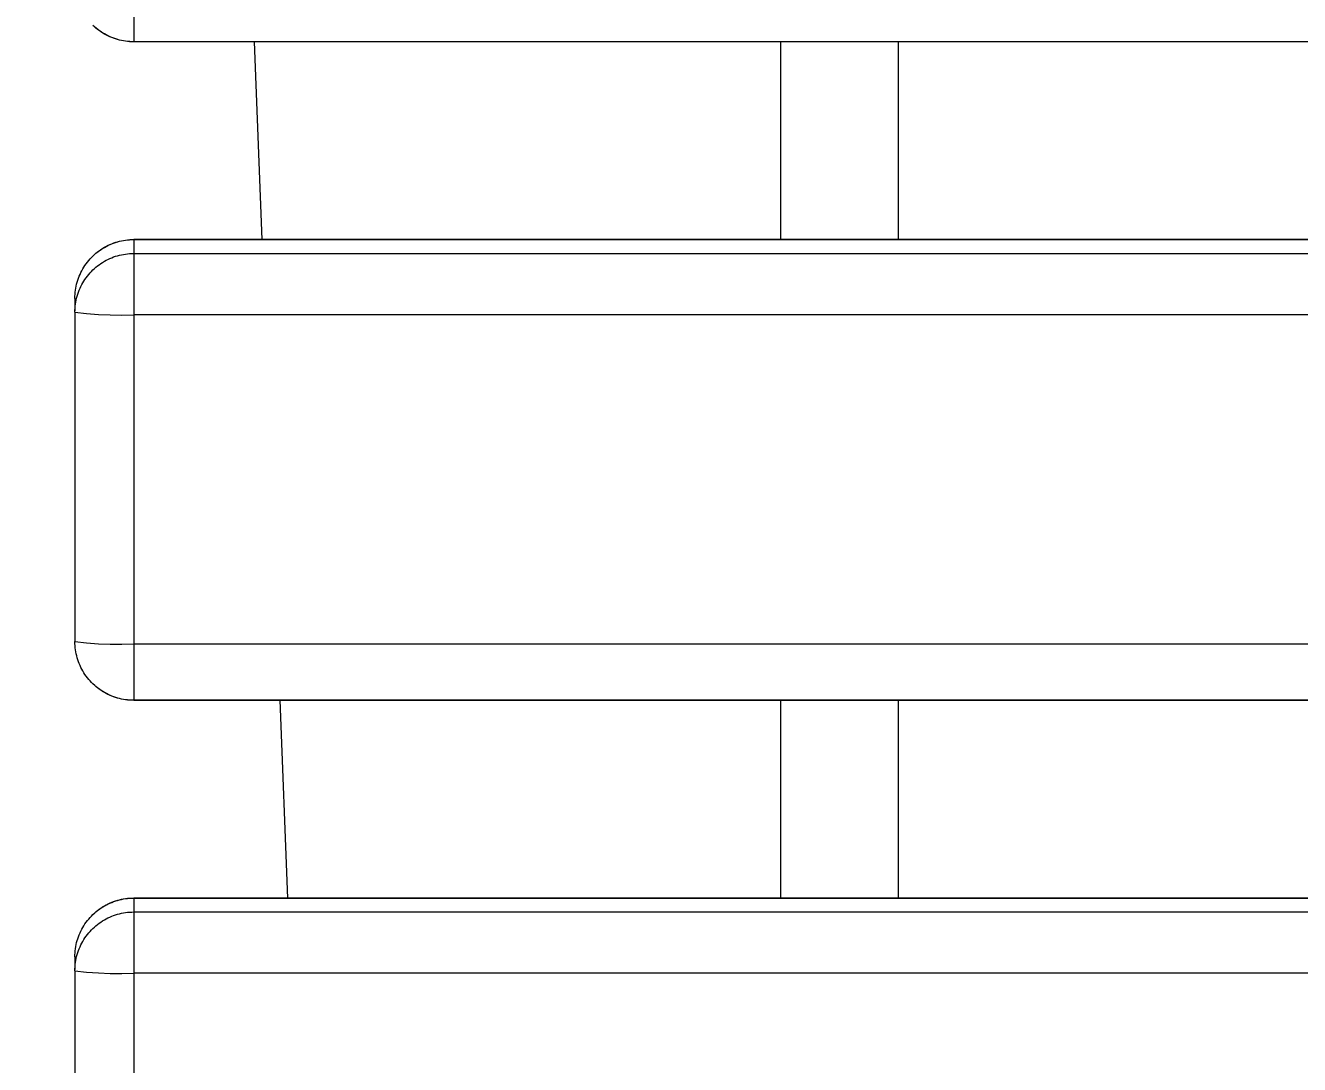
# Model space of a CAD drawing. Header units: inches. Extents: x -16 to 183, y -17 to 123.
# Drawn here: x -7.849 to -3.586, y 73.755 to 77.23 of the extents above; entities that cross this region are included whole.
import ezdxf

# ---------------------------------------------------------------- set-up
doc = ezdxf.new("R2010")
doc.units = ezdxf.units.IN
doc.layers.add('ZANO_R', color=7, linetype='Continuous', lineweight=0)
doc.layers.add('ZANO_W', color=1, linetype='Continuous', lineweight=0)
doc.styles.get("Standard").update_dxf_attribs({"font": 'arial.ttf'})
doc.dimstyles.new('amerykanie', dxfattribs={"dimtxt": 50, "dimasz": 50, "dimexe": 0.5, "dimexo": 0.5, "dimgap": 1, "dimtad": 1, "dimdec": 0, "dimzin": 0, "dimlunit": 5, "dimtxsty": 'Standard', "dimcen": 0.09, "dimclrd": 1, "dimclre": 1, "dimclrt": 1, "dimazin": 0, "dimtfac": 1, "dimtdec": 0, "dimtmove": 0, "dimatfit": 3, "dimfxl": 1, "dimtzin": 0, "dimarcsym": 1})

# ---------------------------------------------------------------- blocks, each defined once
blk = doc.blocks.new('*D364')
at = {"layer": 'ZANO_W', "color": 1, "lineweight": -2}
for p, q in [((-7.9868, 87.528), (-12.7753, 87.528)), ((-12.2753, 86.528), (-12.2753, 37.0563)), ((-7.9868, 36.0563), (-12.7753, 36.0563))]:
    blk.add_line(p, q, dxfattribs=at)
at = {"layer": 'ZANO_W', "color": 1}
for points in [[(-12.1087, 86.528), (-12.442, 86.528), (-12.2753, 87.528)], [(-12.442, 37.0563), (-12.1087, 37.0563), (-12.2753, 36.0563)]]:
    blk.add_solid(points, dxfattribs=at)
at = {"layer": 'ZANO_W', "color": 1, "insert": (-13.6155, 61.7922), "char_height": 1.625, "attachment_point": 5, "rotation": 90}
blk.add_mtext('51 1/2', dxfattribs=at)

msp = doc.modelspace()

# ---------------------------------------------------------------- linework, layer by layer
at = {"layer": 'ZANO_R'}
for p, q in [((-7.48676, 77.36389), (-7.48676, 77.17542)), ((-7.61841, 77.22586), (-7.62344, 77.23054)), ((-7.61729, 77.22499), (-7.6223, 77.22958)), ((-7.61323, 77.22136), (-7.61841, 77.22586)), ((-7.61213, 77.22058), (-7.61729, 77.22499)), ((-7.60789, 77.21704), (-7.61323, 77.22136)), ((-7.60681, 77.21634), (-7.61213, 77.22058)), ((-7.6024, 77.21291), (-7.60789, 77.21704)), ((-7.60136, 77.2123), (-7.60681, 77.21634)), ((-7.59678, 77.20897), (-7.6024, 77.21291)), ((-7.59576, 77.20844), (-7.60136, 77.2123)), ((-7.59102, 77.20523), (-7.59678, 77.20897)), ((-7.59004, 77.20478), (-7.59576, 77.20844)), ((-7.58513, 77.2017), (-7.59102, 77.20523)), ((-7.58419, 77.20131), (-7.59004, 77.20478)), ((-7.57912, 77.19837), (-7.58513, 77.2017)), ((-7.57823, 77.19806), (-7.58419, 77.20131)), ((-7.573, 77.19525), (-7.57912, 77.19837)), ((-7.57216, 77.195), (-7.57823, 77.19806)), ((-7.56678, 77.19235), (-7.573, 77.19525)), ((-7.56599, 77.19216), (-7.57216, 77.195)), ((-7.56046, 77.18967), (-7.56678, 77.19235)), ((-7.55972, 77.18954), (-7.56599, 77.19216)), ((-7.55404, 77.18721), (-7.56046, 77.18967)), ((-7.55337, 77.18713), (-7.55972, 77.18954)), ((-7.54755, 77.18498), (-7.55404, 77.18721)), ((-7.54693, 77.18494), (-7.55337, 77.18713)), ((-7.54098, 77.18297), (-7.54755, 77.18498)), ((-7.54043, 77.18298), (-7.54693, 77.18494)), ((-7.53435, 77.1812), (-7.54098, 77.18297)), ((-7.53386, 77.18124), (-7.54043, 77.18298)), ((-7.52766, 77.17965), (-7.53435, 77.1812)), ((-7.52724, 77.17973), (-7.53386, 77.18124)), ((-7.52092, 77.17834), (-7.52766, 77.17965)), ((-7.52056, 77.17845), (-7.52724, 77.17973)), ((-7.51414, 77.17727), (-7.52092, 77.17834)), ((-7.51385, 77.1774), (-7.52056, 77.17845)), ((-7.50732, 77.17643), (-7.51414, 77.17727)), ((-7.5071, 77.17658), (-7.51385, 77.1774)), ((-7.50048, 77.17583), (-7.50732, 77.17643)), ((-7.50034, 77.176), (-7.5071, 77.17658)), ((-7.49362, 77.17547), (-7.50048, 77.17583)), ((-7.49355, 77.17565), (-7.50034, 77.176)), ((-7.48676, 77.17535), (-7.49362, 77.17547)), ((-7.48676, 77.17553), (-7.49355, 77.17565)), ((62.98564, 77.17553), (-7.48676, 77.17553)), ((62.98564, 77.17535), (-7.48676, 77.17535)), ((-7.08362, 77.17553), (-7.05783, 76.51405)), ((-5.3214, 76.51405), (-5.3214, 77.17553)), ((-4.9277, 76.51405), (-4.9277, 77.17553)), ((-7.60243, 76.47652), (-7.5968, 76.48046)), ((-7.60142, 76.47738), (-7.59582, 76.48125)), ((-7.5968, 76.48046), (-7.59104, 76.4842)), ((-7.59582, 76.48125), (-7.5901, 76.48492)), ((-7.59104, 76.4842), (-7.58515, 76.48773)), ((-7.5901, 76.48492), (-7.58425, 76.48839)), ((-7.58515, 76.48773), (-7.57914, 76.49106)), ((-7.58425, 76.48839), (-7.57829, 76.49165)), ((-7.57914, 76.49106), (-7.57302, 76.49418)), ((-7.57829, 76.49165), (-7.57221, 76.49471)), ((-7.57302, 76.49418), (-7.56679, 76.49708)), ((-7.57221, 76.49471), (-7.56604, 76.49756)), ((-7.56679, 76.49708), (-7.56047, 76.49976)), ((-7.56604, 76.49756), (-7.55977, 76.50019)), ((-7.56047, 76.49976), (-7.55406, 76.50222)), ((-7.55977, 76.50019), (-7.55341, 76.5026)), ((-7.55406, 76.50222), (-7.54756, 76.50445)), ((-7.55341, 76.5026), (-7.54697, 76.50479)), ((-7.54756, 76.50445), (-7.541, 76.50645)), ((-7.54697, 76.50479), (-7.54047, 76.50676)), ((-7.541, 76.50645), (-7.53436, 76.50823)), ((-7.54047, 76.50676), (-7.53389, 76.5085)), ((-7.53436, 76.50823), (-7.52767, 76.50977)), ((-7.53389, 76.5085), (-7.52726, 76.51001)), ((-7.52767, 76.50977), (-7.52093, 76.51108)), ((-7.52726, 76.51001), (-7.52059, 76.5113)), ((-7.52093, 76.51108), (-7.51414, 76.51215)), ((-7.52059, 76.5113), (-7.51387, 76.51235)), ((-7.51414, 76.51215), (-7.50732, 76.51298)), ((-7.51387, 76.51235), (-7.50712, 76.51317)), ((-7.50732, 76.51298), (-7.50048, 76.51358)), ((-7.50712, 76.51317), (-7.50035, 76.51376)), ((-7.50048, 76.51358), (-7.49362, 76.51393)), ((-7.50035, 76.51376), (-7.49356, 76.51411)), ((-7.49362, 76.51393), (-7.48676, 76.51405)), ((-7.49356, 76.51411), (-7.48676, 76.51423)), ((-7.48676, 76.51423), (62.98564, 76.51423)), ((-7.48676, 76.51405), (-7.48676, 76.51417)), ((62.98564, 76.51405), (-7.48676, 76.51405)), ((-7.48676, 76.51405), (-7.48676, 76.4675)), ((-7.64598, 76.43301), (-7.64184, 76.4385)), ((-7.64184, 76.4385), (-7.63752, 76.44383)), ((-7.63752, 76.44383), (-7.63301, 76.44901)), ((-7.63301, 76.44901), (-7.62832, 76.45403)), ((-7.62832, 76.45403), (-7.62346, 76.45889)), ((-7.62346, 76.45889), (-7.61844, 76.46357)), ((-7.62236, 76.46007), (-7.61736, 76.46467)), ((-7.61844, 76.46357), (-7.61325, 76.46807)), ((-7.61736, 76.46467), (-7.61219, 76.46909)), ((-7.61325, 76.46807), (-7.60791, 76.47239)), ((-7.61219, 76.46909), (-7.60688, 76.47333)), ((-7.60791, 76.47239), (-7.60243, 76.47652)), ((-7.60688, 76.47333), (-7.60142, 76.47738)), ((-7.5968, 76.43391), (-7.59104, 76.43765)), ((-7.59104, 76.43765), (-7.58515, 76.44118)), ((-7.58515, 76.44118), (-7.57914, 76.44451)), ((-7.57914, 76.44451), (-7.57302, 76.44763)), ((-7.57302, 76.44763), (-7.56679, 76.45053)), ((-7.56679, 76.45053), (-7.56047, 76.45321)), ((-7.56047, 76.45321), (-7.55406, 76.45567)), ((-7.55406, 76.45567), (-7.54756, 76.4579)), ((-7.54756, 76.4579), (-7.541, 76.4599)), ((-7.541, 76.4599), (-7.53436, 76.46168)), ((-7.53436, 76.46168), (-7.52767, 76.46322)), ((-7.52767, 76.46322), (-7.52093, 76.46453)), ((-7.52093, 76.46453), (-7.51414, 76.4656)), ((-7.51414, 76.4656), (-7.50732, 76.46643)), ((-7.50732, 76.46643), (-7.50048, 76.46703)), ((-7.50048, 76.46703), (-7.49362, 76.46738)), ((-7.49362, 76.46738), (-7.48676, 76.4675)), ((-7.48676, 76.4675), (62.98564, 76.4675)), ((-7.48676, 76.4675), (-7.48676, 76.26251)), ((-7.66925, 76.39108), (-7.66656, 76.3974)), ((-7.66656, 76.3974), (-7.66365, 76.40362)), ((-7.66365, 76.40362), (-7.66053, 76.40974)), ((-7.66053, 76.40974), (-7.6572, 76.41575)), ((-7.6572, 76.41575), (-7.65366, 76.42163)), ((-7.65366, 76.42163), (-7.64992, 76.42739)), ((-7.64992, 76.42739), (-7.64598, 76.43301)), ((-7.64184, 76.39195), (-7.63752, 76.39728)), ((-7.63752, 76.39728), (-7.63301, 76.40246)), ((-7.63301, 76.40246), (-7.62832, 76.40748)), ((-7.62832, 76.40748), (-7.62346, 76.41234)), ((-7.62346, 76.41234), (-7.61844, 76.41702)), ((-7.61844, 76.41702), (-7.61325, 76.42152)), ((-7.61325, 76.42152), (-7.60791, 76.42584)), ((-7.60791, 76.42584), (-7.60243, 76.42997)), ((-7.60243, 76.42997), (-7.5968, 76.43391)), ((-7.68168, 76.34476), (-7.6806, 76.35154)), ((-7.6806, 76.35154), (-7.67929, 76.35828)), ((-7.67929, 76.35828), (-7.67774, 76.36498)), ((-7.67774, 76.36498), (-7.67596, 76.37161)), ((-7.67596, 76.37161), (-7.67395, 76.37818)), ((-7.67395, 76.37818), (-7.67171, 76.38467)), ((-7.67171, 76.38467), (-7.66925, 76.39108)), ((-7.66656, 76.35085), (-7.66365, 76.35707)), ((-7.66365, 76.35707), (-7.66053, 76.36319)), ((-7.66053, 76.36319), (-7.6572, 76.3692)), ((-7.6572, 76.3692), (-7.65366, 76.37508)), ((-7.65366, 76.37508), (-7.64992, 76.38084)), ((-7.64992, 76.38084), (-7.64598, 76.38646)), ((-7.64598, 76.38646), (-7.64184, 76.39195)), ((-7.68361, 76.31738), (-7.68348, 76.32424)), ((-7.68361, 76.31738), (-7.68361, 76.27519)), ((-7.68348, 76.32424), (-7.68312, 76.3311)), ((-7.68312, 76.3311), (-7.68252, 76.33794)), ((-7.68252, 76.33794), (-7.68168, 76.34476)), ((-7.6806, 76.30499), (-7.67929, 76.31173)), ((-7.67929, 76.31173), (-7.67774, 76.31843)), ((-7.67774, 76.31843), (-7.67596, 76.32506)), ((-7.67596, 76.32506), (-7.67395, 76.33163)), ((-7.67395, 76.33163), (-7.67171, 76.33812)), ((-7.67171, 76.33812), (-7.66925, 76.34453)), ((-7.66925, 76.34453), (-7.66656, 76.35085)), ((-7.68361, 76.27083), (-7.68348, 76.27769)), ((-7.68361, 76.27083), (-7.64439, 76.26652)), ((-7.68361, 76.27064), (-7.68361, 75.21618)), ((-7.68348, 76.27769), (-7.68312, 76.28455)), ((-7.68312, 76.28455), (-7.68252, 76.29139)), ((-7.68252, 76.29139), (-7.68168, 76.29821)), ((-7.68168, 76.29821), (-7.6806, 76.30499)), ((-7.64439, 76.26652), (-7.60506, 76.26353)), ((-7.60506, 76.26353), (-7.56564, 76.26186)), ((-7.56564, 76.26186), (-7.52619, 76.26152)), ((-7.52619, 76.26152), (-7.48676, 76.26251)), ((62.98564, 76.26251), (-7.48676, 76.26251)), ((-7.48676, 76.26251), (-7.48676, 75.16114)), ((-7.68361, 75.21618), (-7.68361, 75.16945)), ((-7.68361, 75.16945), (-7.64439, 75.16514)), ((-7.68348, 75.1624), (-7.68361, 75.16926)), ((-7.68311, 75.15554), (-7.68348, 75.1624)), ((-7.64439, 75.16514), (-7.60506, 75.16215)), ((-7.60506, 75.16215), (-7.56564, 75.16048)), ((-7.56564, 75.16048), (-7.52619, 75.16015)), ((-7.52619, 75.16015), (-7.48676, 75.16114)), ((-7.48676, 75.16114), (62.98564, 75.16114)), ((-7.48676, 75.16114), (-7.48676, 74.97266)), ((-7.68251, 75.1487), (-7.68311, 75.15554)), ((-7.68167, 75.14189), (-7.68251, 75.1487)), ((-7.68059, 75.1351), (-7.68167, 75.14189)), ((-7.67927, 75.12836), (-7.68059, 75.1351)), ((-7.67772, 75.12167), (-7.67927, 75.12836)), ((-7.67594, 75.11504), (-7.67772, 75.12167)), ((-7.67393, 75.10848), (-7.67594, 75.11504)), ((-7.67169, 75.10199), (-7.67393, 75.10848)), ((-7.66922, 75.09558), (-7.67169, 75.10199)), ((-7.66653, 75.08926), (-7.66922, 75.09558)), ((-7.66363, 75.08304), (-7.66653, 75.08926)), ((-7.66051, 75.07692), (-7.66363, 75.08304)), ((-7.65717, 75.07092), (-7.66051, 75.07692)), ((-7.65363, 75.06503), (-7.65717, 75.07092)), ((-7.64989, 75.05928), (-7.65363, 75.06503)), ((-7.64595, 75.05365), (-7.64989, 75.05928)), ((-7.64181, 75.04817), (-7.64595, 75.05365)), ((-7.63749, 75.04284), (-7.64181, 75.04817)), ((-7.63298, 75.03766), (-7.63749, 75.04284)), ((-7.62829, 75.03264), (-7.63298, 75.03766)), ((-7.62344, 75.02778), (-7.62829, 75.03264)), ((-7.61841, 75.0231), (-7.62344, 75.02778)), ((-7.61729, 75.02224), (-7.6223, 75.02683)), ((-7.61323, 75.0186), (-7.61841, 75.0231)), ((-7.61213, 75.01782), (-7.61729, 75.02224)), ((-7.60789, 75.01428), (-7.61323, 75.0186)), ((-7.60681, 75.01359), (-7.61213, 75.01782)), ((-7.6024, 75.01015), (-7.60789, 75.01428)), ((-7.60136, 75.00954), (-7.60681, 75.01359)), ((-7.59678, 75.00621), (-7.6024, 75.01015)), ((-7.59576, 75.00568), (-7.60136, 75.00954)), ((-7.59102, 75.00248), (-7.59678, 75.00621)), ((-7.59004, 75.00202), (-7.59576, 75.00568)), ((-7.58513, 74.99894), (-7.59102, 75.00248)), ((-7.58419, 74.99856), (-7.59004, 75.00202)), ((-7.57912, 74.99561), (-7.58513, 74.99894)), ((-7.57823, 74.9953), (-7.58419, 74.99856)), ((-7.573, 74.9925), (-7.57912, 74.99561)), ((-7.57216, 74.99225), (-7.57823, 74.9953)), ((-7.56678, 74.9896), (-7.573, 74.9925)), ((-7.56599, 74.98941), (-7.57216, 74.99225)), ((-7.56046, 74.98692), (-7.56678, 74.9896)), ((-7.55972, 74.98678), (-7.56599, 74.98941)), ((-7.55404, 74.98446), (-7.56046, 74.98692)), ((-7.55337, 74.98438), (-7.55972, 74.98678)), ((-7.54755, 74.98222), (-7.55404, 74.98446)), ((-7.54693, 74.98219), (-7.55337, 74.98438)), ((-7.54098, 74.98021), (-7.54755, 74.98222)), ((-7.54043, 74.98022), (-7.54693, 74.98219)), ((-7.53435, 74.97844), (-7.54098, 74.98021)), ((-7.53386, 74.97849), (-7.54043, 74.98022)), ((-7.52766, 74.97689), (-7.53435, 74.97844)), ((-7.52724, 74.97698), (-7.53386, 74.97849)), ((-7.52092, 74.97559), (-7.52766, 74.97689)), ((-7.52056, 74.97569), (-7.52724, 74.97698)), ((-7.51414, 74.97451), (-7.52092, 74.97559)), ((-7.51385, 74.97464), (-7.52056, 74.97569)), ((-7.50732, 74.97368), (-7.51414, 74.97451)), ((-7.5071, 74.97383), (-7.51385, 74.97464)), ((-7.50048, 74.97308), (-7.50732, 74.97368)), ((-7.50034, 74.97324), (-7.5071, 74.97383)), ((-7.49362, 74.97272), (-7.50048, 74.97308)), ((-7.49355, 74.97289), (-7.50034, 74.97324)), ((-7.48676, 74.9726), (-7.49362, 74.97272)), ((-7.48676, 74.97277), (-7.49355, 74.97289)), ((62.98564, 74.97277), (-7.48676, 74.97277)), ((62.98564, 74.9726), (-7.48676, 74.9726)), ((-6.99775, 74.97277), (-6.97197, 74.31129)), ((-5.3214, 74.31129), (-5.3214, 74.97277)), ((-4.9277, 74.31129), (-4.9277, 74.97277)), ((-7.541, 74.3037), (-7.53436, 74.30547)), ((-7.54047, 74.304), (-7.53389, 74.30574)), ((-7.53436, 74.30547), (-7.52767, 74.30701)), ((-7.53389, 74.30574), (-7.52726, 74.30726)), ((-7.52767, 74.30701), (-7.52093, 74.30832)), ((-7.52726, 74.30726), (-7.52059, 74.30854)), ((-7.52093, 74.30832), (-7.51414, 74.30939)), ((-7.52059, 74.30854), (-7.51387, 74.30959)), ((-7.51414, 74.30939), (-7.50732, 74.31023)), ((-7.51387, 74.30959), (-7.50712, 74.31041)), ((-7.50732, 74.31023), (-7.50048, 74.31082)), ((-7.50712, 74.31041), (-7.50035, 74.311)), ((-7.50048, 74.31082), (-7.49362, 74.31118)), ((-7.50035, 74.311), (-7.49356, 74.31135)), ((-7.49362, 74.31118), (-7.48676, 74.31129)), ((-7.49356, 74.31135), (-7.48676, 74.31147)), ((-7.48676, 74.31147), (62.98564, 74.31147)), ((-7.48676, 74.31129), (-7.48676, 74.31141)), ((62.98564, 74.31129), (-7.48676, 74.31129)), ((-7.48676, 74.31129), (-7.48676, 74.26474)), ((-7.61844, 74.26081), (-7.61325, 74.26532)), ((-7.61736, 74.26191), (-7.61219, 74.26633)), ((-7.61325, 74.26532), (-7.60791, 74.26964)), ((-7.61219, 74.26633), (-7.60688, 74.27057)), ((-7.60791, 74.26964), (-7.60243, 74.27377)), ((-7.60688, 74.27057), (-7.60142, 74.27463)), ((-7.60243, 74.27377), (-7.5968, 74.2777)), ((-7.60142, 74.27463), (-7.59582, 74.27849)), ((-7.5968, 74.2777), (-7.59104, 74.28144)), ((-7.59582, 74.27849), (-7.5901, 74.28216)), ((-7.59104, 74.28144), (-7.58515, 74.28498)), ((-7.5901, 74.28216), (-7.58425, 74.28563)), ((-7.58515, 74.28498), (-7.57914, 74.2883)), ((-7.58425, 74.28563), (-7.57829, 74.2889)), ((-7.57914, 74.2883), (-7.57302, 74.29142)), ((-7.57829, 74.2889), (-7.57221, 74.29195)), ((-7.57302, 74.29142), (-7.56679, 74.29432)), ((-7.57221, 74.29195), (-7.56604, 74.2948)), ((-7.56679, 74.29432), (-7.56047, 74.297)), ((-7.56604, 74.2948), (-7.55977, 74.29743)), ((-7.56047, 74.297), (-7.55406, 74.29946)), ((-7.55977, 74.29743), (-7.55341, 74.29984)), ((-7.55406, 74.29946), (-7.54756, 74.30169)), ((-7.55341, 74.29984), (-7.54697, 74.30203)), ((-7.54756, 74.30169), (-7.541, 74.3037)), ((-7.54697, 74.30203), (-7.54047, 74.304)), ((-7.52093, 74.26177), (-7.51414, 74.26284)), ((-7.51414, 74.26284), (-7.50732, 74.26368)), ((-7.50732, 74.26368), (-7.50048, 74.26427)), ((-7.50048, 74.26427), (-7.49362, 74.26463)), ((-7.49362, 74.26463), (-7.48676, 74.26474)), ((-7.48676, 74.26474), (62.98564, 74.26474)), ((-7.48676, 74.26474), (-7.48676, 74.05976)), ((-7.65366, 74.21888), (-7.64992, 74.22463)), ((-7.64992, 74.22463), (-7.64598, 74.23026)), ((-7.64598, 74.23026), (-7.64184, 74.23574)), ((-7.64184, 74.23574), (-7.63752, 74.24108)), ((-7.63752, 74.24108), (-7.63301, 74.24626)), ((-7.63301, 74.24626), (-7.62832, 74.25128)), ((-7.62832, 74.25128), (-7.62346, 74.25613)), ((-7.62346, 74.25613), (-7.61844, 74.26081)), ((-7.62236, 74.25731), (-7.61736, 74.26191)), ((-7.61325, 74.21877), (-7.60791, 74.22309)), ((-7.60791, 74.22309), (-7.60243, 74.22722)), ((-7.60243, 74.22722), (-7.5968, 74.23115)), ((-7.5968, 74.23115), (-7.59104, 74.23489)), ((-7.59104, 74.23489), (-7.58515, 74.23843)), ((-7.58515, 74.23843), (-7.57914, 74.24175)), ((-7.57914, 74.24175), (-7.57302, 74.24487)), ((-7.57302, 74.24487), (-7.56679, 74.24777)), ((-7.56679, 74.24777), (-7.56047, 74.25045)), ((-7.56047, 74.25045), (-7.55406, 74.25291)), ((-7.55406, 74.25291), (-7.54756, 74.25514)), ((-7.54756, 74.25514), (-7.541, 74.25715)), ((-7.541, 74.25715), (-7.53436, 74.25892)), ((-7.53436, 74.25892), (-7.52767, 74.26046)), ((-7.52767, 74.26046), (-7.52093, 74.26177)), ((-7.67395, 74.17542), (-7.67171, 74.18191)), ((-7.67171, 74.18191), (-7.66925, 74.18832)), ((-7.66925, 74.18832), (-7.66656, 74.19464)), ((-7.66656, 74.19464), (-7.66365, 74.20087)), ((-7.66365, 74.20087), (-7.66053, 74.20698)), ((-7.66053, 74.20698), (-7.6572, 74.21299)), ((-7.6572, 74.21299), (-7.65366, 74.21888)), ((-7.65366, 74.17233), (-7.64992, 74.17808)), ((-7.64992, 74.17808), (-7.64598, 74.18371)), ((-7.64598, 74.18371), (-7.64184, 74.18919)), ((-7.64184, 74.18919), (-7.63752, 74.19453)), ((-7.63752, 74.19453), (-7.63301, 74.19971)), ((-7.63301, 74.19971), (-7.62832, 74.20473)), ((-7.62832, 74.20473), (-7.62346, 74.20958)), ((-7.62346, 74.20958), (-7.61844, 74.21426)), ((-7.61844, 74.21426), (-7.61325, 74.21877)), ((-7.68312, 74.12835), (-7.68252, 74.13519)), ((-7.68252, 74.13519), (-7.68168, 74.142)), ((-7.68168, 74.142), (-7.6806, 74.14879)), ((-7.6806, 74.14879), (-7.67929, 74.15553)), ((-7.67929, 74.15553), (-7.67774, 74.16222)), ((-7.67774, 74.16222), (-7.67596, 74.16885)), ((-7.67596, 74.16885), (-7.67395, 74.17542)), ((-7.67395, 74.12887), (-7.67171, 74.13536)), ((-7.67171, 74.13536), (-7.66925, 74.14177)), ((-7.66925, 74.14177), (-7.66656, 74.14809)), ((-7.66656, 74.14809), (-7.66365, 74.15432)), ((-7.66365, 74.15432), (-7.66053, 74.16043)), ((-7.66053, 74.16043), (-7.6572, 74.16644)), ((-7.6572, 74.16644), (-7.65366, 74.17233)), ((-7.68361, 74.11462), (-7.68348, 74.12149)), ((-7.68361, 74.11462), (-7.68361, 74.07244)), ((-7.68348, 74.12149), (-7.68312, 74.12835)), ((-7.68252, 74.08864), (-7.68168, 74.09545)), ((-7.68168, 74.09545), (-7.6806, 74.10224)), ((-7.6806, 74.10224), (-7.67929, 74.10898)), ((-7.67929, 74.10898), (-7.67774, 74.11567)), ((-7.67774, 74.11567), (-7.67596, 74.1223)), ((-7.67596, 74.1223), (-7.67395, 74.12887)), ((-7.68361, 74.06807), (-7.68348, 74.07494)), ((-7.68361, 74.06807), (-7.64439, 74.06376)), ((-7.68361, 74.06789), (-7.68361, 73.01343)), ((-7.68348, 74.07494), (-7.68312, 74.0818)), ((-7.68312, 74.0818), (-7.68252, 74.08864)), ((-7.64439, 74.06376), (-7.60506, 74.06077)), ((-7.60506, 74.06077), (-7.56564, 74.05911)), ((-7.56564, 74.05911), (-7.52619, 74.05877)), ((-7.52619, 74.05877), (-7.48676, 74.05976)), ((62.98564, 74.05976), (-7.48676, 74.05976)), ((-7.48676, 74.05976), (-7.48676, 72.95838))]:
    msp.add_line(p, q, dxfattribs=at)

# ---------------------------------------------------------------- dimensions: what is measured, and where the dimension line sits
at = {"layer": 'ZANO_W'}
dim = msp.add_linear_dim(base=(-12.27533, 36.05629), p1=(-7.48676, 87.52801), p2=(-7.48676, 36.05629), angle=90, dimstyle='amerykanie', override={"dimtxt": 1.625, "dimasz": 1, "dimgap": 0.5, "dimdec": 4, "dimaunit": 1, "dimadec": 1, "dimtdec": 4, "dimtmove": 1, "dimfrac": 2}, dxfattribs=at)
dim.commit()
dim.dimension.update_dxf_attribs({"geometry": '*D364', "text_midpoint": (-13.61554, 61.79215)})

doc.saveas('drawing.dxf')
